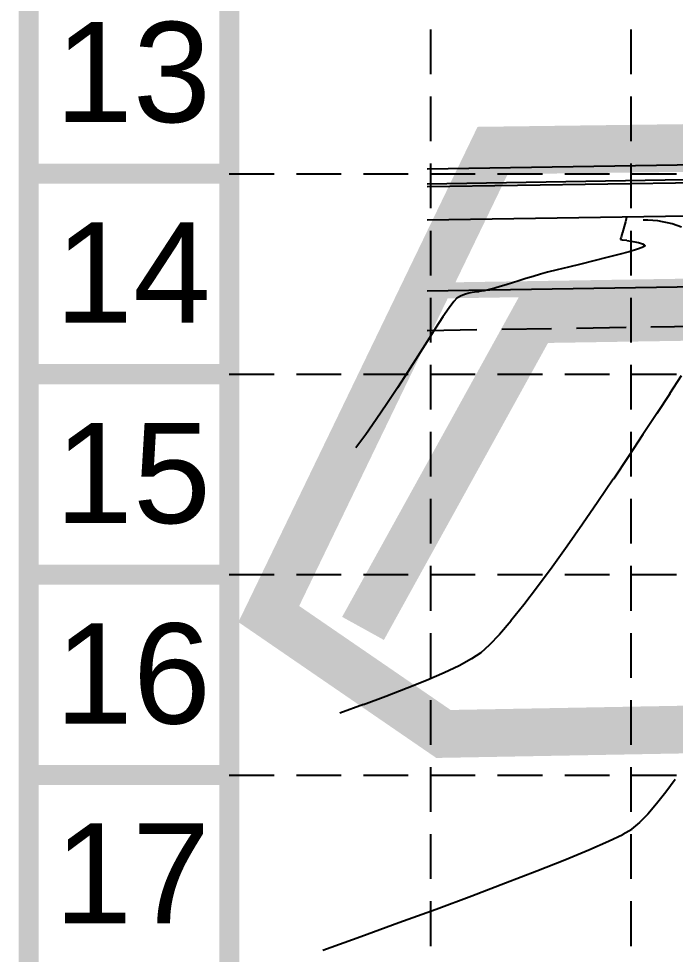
# Model space of a CAD drawing. Extents: x 5513 to 6525, y 3862 to 5479.
# Drawn here: x 5513.3 to 5595.9, y 5026.3 to 5144 of the extents above; entities that cross this region are included whole.
import ezdxf
from ezdxf.enums import TextEntityAlignment as Align

# ---------------------------------------------------------------- set-up
doc = ezdxf.new("R2010")
doc.units = 0
doc.header["$LTSCALE"] = 50
doc.header["$MEASUREMENT"] = 0
for name, pattern in [('DAREA', [0.45, 0.35, -0.1]), ('DASH', [0.375, 0.25, -0.125]), ('HIDDEN', [0.375, 0.25, -0.125]), ('HIDDEN2', [0.1875, 0.125, -0.0625])]:
    doc.linetypes.add(name, pattern=pattern)
for name, color, linetype in [('BASE', 7, 'Continuous'), ('C-DRNA-E', 11, 'DAREA'), ('C-STRM-PIPE-E', 14, 'Continuous'), ('c-strm-strc-n', 4, 'Continuous'), ('CONT-MJR', 6, 'Continuous'), ('CONT-MNR', 14, 'Continuous'), ('GRID', 254, 'HIDDEN'), ('LIMITS OF DISTURBANCE', 1, 'DASH'), ('SILT FENCE', 200, 'Continuous'), ('V-ESMT-UTIL-N', 2, 'HIDDEN2'), ('v-pave-back-e', 6, 'Continuous'), ('v-prop-line', 3, 'Continuous'), ('v-topo-bndy', 140, 'Continuous'), ('V-TOPO-BNDY-2', 7, 'Continuous')]:
    doc.layers.add(name, color=color, linetype=linetype)
doc.styles.get("Standard").update_dxf_attribs({"font": 'ARIAL.TTF'})

msp = doc.modelspace()

# ---------------------------------------------------------------- linework, layer by layer
at = {"layer": 'BASE', "const_width": 2.52}
for points in [[(6523.47, 3863.46), (6523.47, 5477.65), (5514.6, 5477.65), (5514.6, 3863.46)], [(6498.25, 3888.68), (6498.25, 5452.43), (5539.82, 5452.43), (5539.82, 3888.68)]]:
    msp.add_lwpolyline(points, close=True, dxfattribs=at)
for points in [[(5539.82, 5124.55), (5514.6, 5124.55)], [(5539.82, 5099.33), (5514.6, 5099.33)], [(5539.82, 5074.11), (5514.6, 5074.11)], [(5539.82, 5048.88), (5514.6, 5048.88)]]:
    msp.add_lwpolyline(points, dxfattribs=at)
at = {"layer": 'C-DRNA-E', "color": 7, "const_width": 2, "elevation": -7.22, "flags": 128}
msp.add_lwpolyline([(5564.72, 4472.75), (5728.77, 4476.01), (5798.88, 4738.76), (5913.71, 4826.38), (5930.42, 4919.4), (6006.42, 5046.81), (6036.52, 5117.29), (5564.72, 5109.83)], dxfattribs=at)
at = {"layer": 'C-STRM-PIPE-E', "color": 7}
for p, q in [((5564.72, 5125.17), (5829.69, 5129.34)), ((5564.72, 5122.92), (5758.81, 5125.98)), ((5564.72, 5122.92), (5623.79, 5123.85))]:
    msp.add_line(p, q, dxfattribs=at)
at = {"layer": 'c-strm-strc-n', "color": 7}
msp.add_arc((5592.03, 5106.22), 12.5, 68.1576, 90.7775, dxfattribs=at)
at = {"layer": 'CONT-MJR', "color": 42, "extrusion": (0.801192, -0.598408, 0), "elevation": 1462.44}
msp.add_lwpolyline([(7393.31, 700), (7391.32, 700)], dxfattribs=at)
at = {"layer": 'CONT-MJR', "color": 42, "extrusion": (0.782771, -0.62231, 0), "elevation": 1238.75}
msp.add_lwpolyline([(7432.08, 700), (7430.22, 700)], dxfattribs=at)
at = {"layer": 'CONT-MJR', "color": 42, "extrusion": (0.756625, -0.653849, 0), "elevation": 933.38}
msp.add_lwpolyline([(7474.72, 700), (7473.02, 700)], dxfattribs=at)
at = {"layer": 'CONT-MJR', "color": 42, "elevation": 700}
for points in [[(5592.45, 5043.99), (5591.4, 5042.91)], [(5587.51, 5040.51), (5585.04, 5039.43)], [(5589.33, 5041.39), (5587.51, 5040.51)], [(5578.5, 5036.78), (5574.57, 5035.27)], [(5574.57, 5035.27), (5570.32, 5033.66)], [(5570.32, 5033.66), (5565.82, 5031.99)], [(5565.82, 5031.99), (5561.14, 5030.28)], [(5561.14, 5030.28), (5556.38, 5028.54)], [(5556.38, 5028.54), (5551.59, 5026.82)]]:
    msp.add_lwpolyline(points, dxfattribs=at)
at = {"layer": 'CONT-MJR', "color": 42, "extrusion": (0.655499, -0.755196, 0), "elevation": -143.23}
msp.add_lwpolyline([(7528.22, 700), (7526.93, 700)], dxfattribs=at)
at = {"layer": 'CONT-MJR', "color": 42, "extrusion": (0.518392, -0.855143, 0), "elevation": -1413.65}
msp.add_lwpolyline([(7394.38, 700), (7393.09, 700)], dxfattribs=at)
at = {"layer": 'CONT-MJR', "color": 42, "extrusion": (0.381503, -0.924368, 0), "elevation": -2527.57}
msp.add_lwpolyline([(7085.19, 700), (7081.91, 700)], dxfattribs=at)
at = {"layer": 'CONT-MJR', "color": 42, "extrusion": (0.368628, -0.929577, 0), "elevation": -2625.69}
msp.add_lwpolyline([(7046.12, 700), (7042.34, 700)], dxfattribs=at)
at = {"layer": 'CONT-MNR', "color": 42}
for points, elevation in [([(5589.63, 5118.51), (5589.47, 5117.92)], 698), ([(5589.81, 5119.14), (5589.79, 5119.07)], 698), ([(5589.47, 5117.92), (5589.26, 5117.17)], 698), ([(5590.56, 5116.04), (5591.3, 5115.88)], 698), ([(5590.12, 5114.74), (5588.8, 5114.38)], 698), ([(5591.16, 5115.05), (5590.12, 5114.74)], 698), ([(5592.01, 5115.37), (5591.74, 5115.25)], 698), ([(5587.29, 5113.99), (5585.68, 5113.59)], 698), ([(5588.8, 5114.38), (5587.29, 5113.99)], 698), ([(5578.97, 5111.91), (5578.02, 5111.63)], 698), ([(5571.89, 5109.81), (5571.26, 5109.71)], 698), ([(5573.9, 5110.36), (5573.21, 5110.15)], 698), ([(5569.54, 5109.41), (5568.98, 5109.2)], 698), ([(5567.46, 5107.68), (5566.69, 5106.53)], 698), ([(5568.05, 5108.48), (5567.46, 5107.68)], 698), ([(5565.76, 5105.1), (5564.69, 5103.43)], 698), ([(5564.69, 5103.43), (5563.53, 5101.59)], 698), ([(5560.97, 5097.62), (5559.64, 5095.59)], 698), ([(5559.64, 5095.59), (5558.31, 5093.62)], 698), ([(5558.31, 5093.62), (5556.99, 5091.75)], 698), ([(5593.59, 5094.36), (5591.85, 5091.72)], 699), ([(5556.99, 5091.75), (5555.73, 5090.05)], 698), ([(5591.85, 5091.72), (5590.02, 5088.96)], 699), ([(5588.12, 5086.13), (5586.18, 5083.28)], 699), ([(5586.18, 5083.28), (5584.23, 5080.45)], 699), ([(5584.23, 5080.45), (5582.3, 5077.69)], 699), ([(5582.3, 5077.69), (5580.41, 5075.04)], 699), ([(5580.41, 5075.04), (5578.58, 5072.57)], 699), ([(5578.58, 5072.57), (5576.86, 5070.3)], 699), ([(5572.52, 5065.23), (5571.45, 5064.27)], 699), ([(5570.28, 5063.5), (5568.73, 5062.65)], 699), ([(5566.83, 5061.75), (5564.63, 5060.8)], 699), ([(5564.63, 5060.8), (5562.18, 5059.81)], 699)]:
    msp.add_lwpolyline(points, dxfattribs=dict(at, elevation=elevation))
at = {"layer": 'CONT-MNR', "color": 42, "extrusion": (0.963525, -0.267619, 0), "elevation": 4015.94}
msp.add_lwpolyline([(6428.08, 698), (6427.7, 698)], dxfattribs=at)
at = {"layer": 'CONT-MNR', "color": 42, "extrusion": (0.963533, -0.26759, 0), "elevation": 4016.13}
msp.add_lwpolyline([(6428.16, 698), (6427.96, 698)], dxfattribs=at)
at = {"layer": 'CONT-MNR', "color": 42, "extrusion": (0.963559, -0.267494, 0), "elevation": 4016.77}
msp.add_lwpolyline([(6425.8, 698), (6425.19, 698)], dxfattribs=at)
at = {"layer": 'CONT-MNR', "color": 42, "extrusion": (0.988338, -0.152274, 0), "elevation": 4744.77}
msp.add_lwpolyline([(5907.74, 698), (5907.67, 698)], dxfattribs=at)
at = {"layer": 'CONT-MNR', "color": 42, "extrusion": (-0.1283, -0.991735, 0), "elevation": -5791.06}
msp.add_lwpolyline([(4886.41, 698), (4886.64, 698)], dxfattribs=at)
at = {"layer": 'CONT-MNR', "color": 42, "extrusion": (0.963717, -0.266925, 0), "elevation": 4020.57}
msp.add_lwpolyline([(6422.81, 698), (6422.57, 698)], dxfattribs=at)
at = {"layer": 'CONT-MNR', "color": 42, "extrusion": (-0.139399, -0.990236, 0), "elevation": -5845.43}
msp.add_lwpolyline([(4821.48, 698), (4822.05, 698)], dxfattribs=at)
at = {"layer": 'CONT-MNR', "color": 42, "extrusion": (-0.165668, -0.986182, 0), "elevation": -5971.52}
msp.add_lwpolyline([(4665, 698), (4665.75, 698)], dxfattribs=at)
at = {"layer": 'CONT-MNR', "color": 42, "extrusion": (-0.304061, -0.952653, 0), "elevation": -6573.75}
msp.add_lwpolyline([(3771.03, 698), (3771.53, 698)], dxfattribs=at)
at = {"layer": 'CONT-MNR', "color": 42, "extrusion": (0.472509, 0.881326, 0), "elevation": 7150.78}
msp.add_lwpolyline([(-2510.95, 698), (-2511.22, 698)], dxfattribs=at)
at = {"layer": 'CONT-MNR', "color": 42, "extrusion": (0.330545, -0.94379, 0), "elevation": -2979.4}
msp.add_lwpolyline([(6968.25, 698), (6967.64, 698)], dxfattribs=at)
at = {"layer": 'CONT-MNR', "color": 42, "extrusion": (0.755835, 0.654762, 0), "elevation": 7576.14}
msp.add_lwpolyline([(205.11, 698), (205, 698)], dxfattribs=at)
at = {"layer": 'CONT-MNR', "color": 42, "extrusion": (-0.623429, 0.78188, 0), "elevation": 513.39}
msp.add_lwpolyline([(-7561.45, 698), (-7561.35, 698)], dxfattribs=at)
at = {"layer": 'CONT-MNR', "color": 42, "extrusion": (0.975563, 0.21972, 0), "elevation": 6579.41}
msp.add_lwpolyline([(3761.81, 698), (3761.77, 698)], dxfattribs=at)
at = {"layer": 'CONT-MNR', "color": 42, "extrusion": (0.933634, -0.358228, 0), "elevation": 3388.47}
msp.add_lwpolyline([(6779.22, 698), (6779.19, 698)], dxfattribs=at)
at = {"layer": 'CONT-MNR', "color": 42, "extrusion": (0.239151, -0.970982, 0), "elevation": -3629.38}
msp.add_lwpolyline([(6646.52, 698), (6644.84, 698)], dxfattribs=at)
at = {"layer": 'CONT-MNR', "color": 42, "extrusion": (0.245824, -0.969314, 0), "elevation": -3583.61}
msp.add_lwpolyline([(6666.56, 698), (6665.32, 698)], dxfattribs=at)
at = {"layer": 'CONT-MNR', "color": 42, "extrusion": (0.239909, -0.970795, 0), "elevation": -3624.2}
msp.add_lwpolyline([(6646.05, 698), (6644.58, 698)], dxfattribs=at)
at = {"layer": 'CONT-MNR', "color": 42, "extrusion": (0.23814, -0.971231, 0), "elevation": -3636.3}
msp.add_lwpolyline([(6641.05, 698), (6639.43, 698)], dxfattribs=at)
at = {"layer": 'CONT-MNR', "color": 42, "extrusion": (0.297213, -0.954811, 0), "elevation": -3222.79}
msp.add_lwpolyline([(6843.35, 698), (6842.48, 698)], dxfattribs=at)
at = {"layer": 'CONT-MNR', "color": 42, "extrusion": (0.293869, -0.955846, 0), "elevation": -3246.72}
msp.add_lwpolyline([(6832.93, 698), (6832.03, 698)], dxfattribs=at)
at = {"layer": 'CONT-MNR', "color": 42, "extrusion": (-0.288227, 0.957562, 0), "elevation": 3286.97}
msp.add_lwpolyline([(-6814.61, 698), (-6813.66, 698)], dxfattribs=at)
at = {"layer": 'CONT-MNR', "color": 42, "extrusion": (0.260669, -0.965428, 0), "elevation": -3480.91}
msp.add_lwpolyline([(6719.53, 698), (6718.61, 698)], dxfattribs=at)
at = {"layer": 'CONT-MNR', "color": 42, "extrusion": (0.227282, -0.973829, 0), "elevation": -3709.69}
msp.add_lwpolyline([(6588.13, 698), (6587.43, 698)], dxfattribs=at)
at = {"layer": 'CONT-MNR', "color": 42, "extrusion": (0.278912, -0.960317, 0), "elevation": -3352.93}
msp.add_lwpolyline([(6777.33, 698), (6776.66, 698)], dxfattribs=at)
at = {"layer": 'CONT-MNR', "color": 42, "extrusion": (0.295614, -0.955307, 0), "elevation": -3234.24}
msp.add_lwpolyline([(6836.26, 698), (6835.48, 698)], dxfattribs=at)
at = {"layer": 'CONT-MNR', "color": 42, "extrusion": (0.297944, -0.954583, 0), "elevation": -3217.55}
msp.add_lwpolyline([(6844.95, 698), (6844.13, 698)], dxfattribs=at)
at = {"layer": 'CONT-MNR', "color": 42, "extrusion": (0.727996, -0.685581, 0), "elevation": 551.24}
msp.add_lwpolyline([(7536.85, 698), (7536.3, 698)], dxfattribs=at)
at = {"layer": 'CONT-MNR', "color": 42, "extrusion": (0.499784, -0.86615, 0), "elevation": -1642.05}
msp.add_lwpolyline([(7377.07, 698), (7376.43, 698)], dxfattribs=at)
at = {"layer": 'CONT-MNR', "color": 42, "extrusion": (0.228544, -0.973534, 0), "elevation": -3701.3}
msp.add_lwpolyline([(6590.43, 698), (6589.85, 698)], dxfattribs=at)
at = {"layer": 'CONT-MNR', "color": 42, "extrusion": (0.148811, -0.988866, 0), "elevation": -4223.76}
msp.add_lwpolyline([(6269.01, 698), (6268.43, 698)], dxfattribs=at)
at = {"layer": 'CONT-MNR', "color": 42, "extrusion": (0.125888, -0.992045, 0), "elevation": -4367.7}
msp.add_lwpolyline([(6170.18, 698), (6169.58, 698)], dxfattribs=at)
at = {"layer": 'CONT-MNR', "color": 42, "extrusion": (0.839009, -0.544118, 0), "elevation": 1891.94}
msp.add_lwpolyline([(7313.36, 698), (7311.65, 698)], dxfattribs=at)
at = {"layer": 'CONT-MNR', "color": 42, "extrusion": (0.843036, -0.537857, 0), "elevation": 1946.33}
msp.add_lwpolyline([(7293.21, 698), (7290.89, 698)], dxfattribs=at)
at = {"layer": 'CONT-MNR', "color": 42, "extrusion": (0.840124, -0.542395, 0), "elevation": 1906.99}
msp.add_lwpolyline([(7301.28, 698), (7298.87, 698)], dxfattribs=at)
at = {"layer": 'CONT-MNR', "color": 42, "extrusion": (0.838498, -0.544905, 0), "elevation": 1914.27}
msp.add_lwpolyline([(7325.24, 699), (7322.54, 699)], dxfattribs=at)
at = {"layer": 'CONT-MNR', "color": 42, "extrusion": (0.837023, -0.547168, 0), "elevation": 1894.49}
msp.add_lwpolyline([(7327.69, 699), (7324.73, 699)], dxfattribs=at)
at = {"layer": 'CONT-MNR', "color": 42, "extrusion": (0.830485, -0.557041, 0), "elevation": 1807.67}
msp.add_lwpolyline([(7340.18, 699), (7336.77, 699)], dxfattribs=at)
at = {"layer": 'CONT-MNR', "color": 42, "extrusion": (0.781764, -0.623575, 0), "elevation": 1198.07}
msp.add_lwpolyline([(7441.36, 699), (7438.79, 699)], dxfattribs=at)
at = {"layer": 'CONT-MNR', "color": 42, "extrusion": (0.761104, -0.648629, 0), "elevation": 955.91}
msp.add_lwpolyline([(7473.77, 699), (7471.53, 699)], dxfattribs=at)
at = {"layer": 'CONT-MNR', "color": 42, "extrusion": (0.727579, -0.686024, 0), "elevation": 579.58}
msp.add_lwpolyline([(7510.1, 699), (7508.24, 699)], dxfattribs=at)
at = {"layer": 'CONT-MNR', "color": 42, "extrusion": (-0.553307, 0.832977, 0), "elevation": 1135.7}
msp.add_lwpolyline([(-7442.99, 699), (-7441.59, 699)], dxfattribs=at)
at = {"layer": 'CONT-MNR', "color": 42, "extrusion": (0.429387, -0.90312, 0), "elevation": -2181.04}
msp.add_lwpolyline([(7203.07, 699), (7200.97, 699)], dxfattribs=at)
at = {"layer": 'CONT-MNR', "color": 42, "extrusion": (0.357899, -0.93376, 0), "elevation": -2733.95}
msp.add_lwpolyline([(7004.64, 699), (7001.79, 699)], dxfattribs=at)
at = {"layer": 'CONT-MNR', "color": 42, "extrusion": (0.345233, -0.938517, 0), "elevation": -2828.43}
msp.add_lwpolyline([(6964.16, 699), (6961.14, 699)], dxfattribs=at)
at = {"layer": 'CONT-MNR', "color": 42, "extrusion": (0.335525, -0.942031, 0), "elevation": -2900.15}
msp.add_lwpolyline([(6931.57, 699), (6928.44, 699)], dxfattribs=at)
at = {"layer": 'GRID', "color": 253, "linetype": 'HIDDEN', "ltscale": 0.45}
for p, q in [((5565.27, 3989.57), (5565.14, 5451.48)), ((5590.6, 3989.57), (5590.29, 5451.47)), ((5539.82, 5124.55), (6498.25, 5124.55)), ((5539.82, 5099.33), (6498.25, 5099.33)), ((5539.82, 5074.11), (6498.25, 5074.11)), ((5539.82, 5048.88), (6498.25, 5048.88))]:
    msp.add_line(p, q, dxfattribs=at)
at = {"layer": 'LIMITS OF DISTURBANCE', "const_width": 6}
msp.add_lwpolyline([(5572.94, 5127.47), (5544.79, 5069.15), (5566.76, 5054.06), (5603.83, 5054.74), (5603.83, 5018.38), (5855.58, 5025.04), (5860.92, 4528.11), (5834.73, 4513.84), (5868.47, 4470.16), (6224.01, 4479.15), (6251.13, 4517.26), (6223.92, 4532.51), (6207.07, 5065.3), (6308.13, 5070.35), (6318.95, 5080.45), (6280.74, 5136.71)], close=True, dxfattribs=at)
at = {"layer": 'SILT FENCE', "const_width": 6}
msp.add_lwpolyline([(5556.64, 5067.34), (5578.12, 5106.23), (6283.83, 5117.41), (6304.7, 5081.28)], dxfattribs=at)
at = {"layer": 'V-ESMT-UTIL-N', "color": 7}
msp.add_line((5564.72, 5104.83), (6080.39, 5112.98), dxfattribs=at)
at = {"layer": 'v-pave-back-e', "color": 7}
msp.add_lwpolyline([(5564.72, 5118.75), (5611.01, 5119.47), (5612.99, 5119.27), (5615.6, 5118.52), (5618.34, 5117.85), (5621.05, 5117.62), (5632.01, 5117.87), (5633.53, 5117.99), (5637.13, 5118.81), (5638.9, 5119.34), (5642.23, 5119.9), (5692.89, 5120.6)], dxfattribs=at)
at = {"layer": 'v-prop-line', "color": 7}
msp.add_line((5564.72, 5109.83), (6080.31, 5117.98), dxfattribs=at)
at = {"layer": 'v-topo-bndy', "color": 7}
msp.add_polyline3d([(5564.72, 5118.75, 697.27), (5611.01, 5119.47, 698.61), (5612.99, 5119.27, 698.59), (5615.6, 5118.52, 698.7), (5618.34, 5117.85, 698.8), (5621.05, 5117.62, 698.86), (5632.01, 5117.87, 699.14), (5633.53, 5117.99, 699.19), (5637.13, 5118.81, 699.25), (5638.9, 5119.34, 699.29), (5642.23, 5119.9, 699.44), (5692.89, 5120.6, 700.86)], dxfattribs=at)
at = {"layer": 'V-TOPO-BNDY-2', "color": 7}
msp.add_lwpolyline([(5564.72, 5123.27), (5858.88, 5128.23), (6404.85, 5134.98), (6431.54, 5128.63), (6436.62, 4932.96), (6444.15, 4884.39), (6428.99, 4879.6), (6431.54, 4789.4), (6451.87, 4786.85), (6431.54, 4755.09), (6434.08, 4507.78), (6470.93, 4498.89), (6474.75, 4488.72), (6453.14, 4474.75)], dxfattribs=at)

# ---------------------------------------------------------------- texts
at = {"layer": 'BASE'}
for s, p in [('13', (5527.71, 5137.34)), ('14', (5527.71, 5112.11)), ('15', (5527.71, 5086.89)), ('16', (5527.71, 5061.67)), ('17', (5527.62, 5036.52))]:
    msp.add_text(s, height=12.611, dxfattribs=at).set_placement(p, align=Align.MIDDLE_CENTER)

doc.saveas('drawing.dxf')
